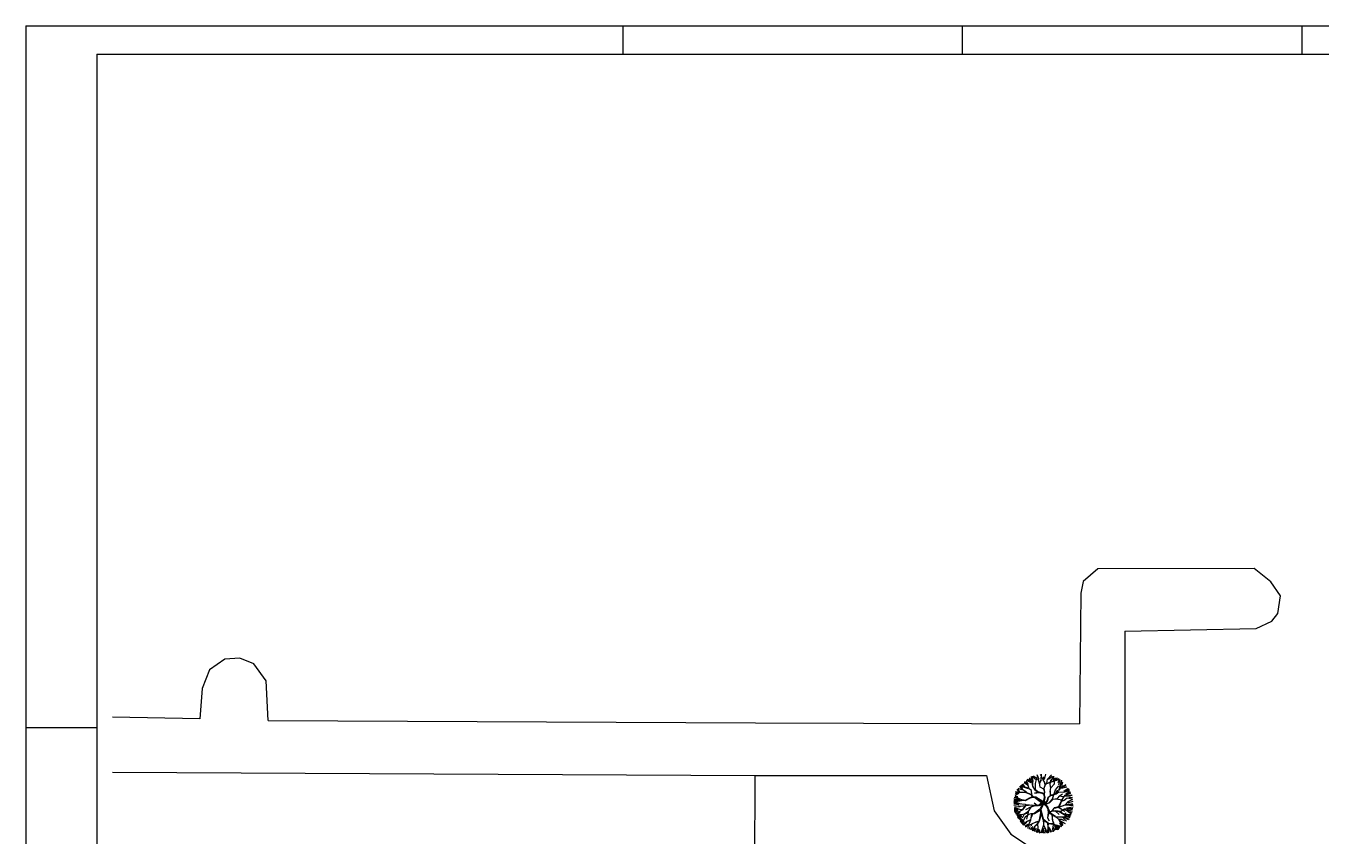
# Model space of a CAD drawing. Header units: metres. Extents: x 341 to 459, y 1341 to 1425.
# Drawn here: x 340.5 to 386.08, y 1396.62 to 1425.14 of the extents above; entities that cross this region are included whole.
import ezdxf
from ezdxf.enums import TextEntityAlignment as Align

# ---------------------------------------------------------------- set-up
doc = ezdxf.new("R2010")
doc.units = ezdxf.units.M
doc.linetypes.add('CONTINUO', pattern=[0])
for name, color, linetype in [('AVR', 3, 'CONTINUO'), ('BASE DE CONCRETO', 251, 'Continuous'), ('FRL2', 2, 'Continuous'), ('FRL6', 6, 'Continuous'), ('FRL7', 7, 'Continuous'), ('FRR120', 5, 'Continuous'), ('FRR175', 1, 'Continuous'), ('FRR80', 3, 'Continuous'), ('PASSEIO', 252, 'CONTINUO')]:
    doc.layers.add(name, color=color, linetype=linetype)
doc.styles.add('R120', font='simplex.shx', dxfattribs={"height": 3})
doc.styles.add('R140', font='simplex.shx', dxfattribs={"height": 3.5})
doc.styles.add('R80', font='simplex.shx', dxfattribs={"height": 2})

# ---------------------------------------------------------------- blocks, each defined once
blk = doc.blocks.new('A$C08C43EE7')
at = {"layer": 'AVR', "color": 252, "true_color": 0x939598}
for p, q in [((0.576, 2.622), (0.682, 2.454)), ((0.863, 2.548), (0.586, 2.639)), ((0.667, 2.697), (0.789, 2.622)), ((0.869, 2.561), (0.709, 2.761)), ((0.734, 2.761), (0.863, 2.594)), ((0.863, 2.594), (0.76, 2.787)), ((0.902, 2.574), (0.779, 2.8)), ((0.841, 2.819), (0.932, 2.606)), ((0.902, 2.826), (1.015, 2.674)), ((0.963, 2.871), (1.023, 2.803)), ((1.03, 2.697), (0.992, 2.774)), ((0.998, 2.445), (1.043, 2.761)), ((1.043, 2.761), (1.024, 2.903)), ((1.084, 2.902), (1.228, 2.674)), ((1.276, 2.632), (1.133, 2.928)), ((1.22, 2.939), (1.266, 2.773)), ((1.276, 2.832), (1.256, 2.96)), ((1.256, 2.491), (1.282, 2.651)), ((1.276, 2.96), (1.288, 2.839)), ((1.282, 2.651), (1.276, 2.832)), ((1.282, 2.599), (1.301, 2.967)), ((1.398, 2.749), (1.327, 2.96)), ((1.404, 2.754), (1.43, 2.98)), ((1.494, 2.561), (1.404, 2.754)), ((1.485, 2.742), (1.568, 2.978)), ((1.485, 2.97), (1.485, 2.742)), ((1.501, 2.561), (1.624, 2.98)), ((1.667, 2.947), (1.697, 2.781)), ((1.785, 2.742), (1.7, 2.973)), ((1.798, 2.484), (1.785, 2.742)), ((1.788, 2.841), (1.849, 2.947)), ((1.788, 2.939), (1.788, 2.841)), ((1.791, 2.749), (1.888, 2.922)), ((1.798, 2.523), (1.958, 2.645)), ((1.803, 2.484), (1.958, 2.639)), ((1.947, 2.894), (1.842, 2.72)), ((1.947, 2.682), (2.001, 2.871)), ((1.958, 2.639), (2.061, 2.864)), ((2.031, 2.705), (2.099, 2.826)), ((2.031, 2.636), (2.167, 2.788)), ((2.094, 2.516), (2.416, 2.664)), ((2.182, 2.629), (2.213, 2.765)), ((2.267, 2.561), (2.294, 2.735)), ((2.288, 2.531), (2.44, 2.614)), ((0.304, 2.008), (0.099, 2.031)), ((0.288, 1.871), (0.107, 1.985)), ((0.283, 2.027), (0.129, 2.09)), ((0.44, 2.068), (0.145, 2.129)), ((0.433, 2.099), (0.175, 2.189)), ((0.463, 2.148), (0.212, 2.258)), ((0.463, 2.155), (0.238, 2.265)), ((0.508, 2.155), (0.257, 2.29)), ((0.463, 2.027), (0.283, 2.027)), ((0.53, 2.174), (0.341, 2.371)), ((0.458, 2.02), (0.361, 1.949)), ((0.682, 2.334), (0.41, 2.485)), ((0.593, 2.271), (0.463, 2.341)), ((0.869, 2.148), (0.463, 2.148)), ((0.709, 1.884), (0.463, 2.027)), ((0.657, 1.878), (0.464, 2.02)), ((0.501, 2.531), (0.682, 2.334)), ((0.657, 2.439), (0.521, 2.587)), ((0.709, 2.271), (0.593, 2.271)), ((0.721, 2.278), (0.657, 2.439)), ((0.915, 1.852), (0.702, 2.039)), ((0.882, 2.155), (0.721, 2.278)), ((1.012, 2.491), (0.869, 2.561)), ((1.127, 1.994), (0.869, 2.148)), ((1.198, 1.917), (0.895, 2.123)), ((1.012, 2.503), (0.902, 2.574)), ((0.998, 2.445), (1.05, 2.278)), ((1.05, 2.329), (0.998, 2.445)), ((1.127, 2.496), (1.012, 2.503)), ((1.224, 2.478), (1.012, 2.491)), ((1.05, 2.278), (1.043, 2.058)), ((1.07, 2.045), (1.05, 2.329)), ((1.256, 2.491), (1.127, 2.496)), ((1.256, 1.91), (1.127, 1.994)), ((1.301, 2.193), (1.211, 2.355)), ((1.507, 2.252), (1.224, 2.478)), ((1.236, 1.936), (1.294, 2.187)), ((1.263, 1.929), (1.301, 2.193)), ((1.276, 2.509), (1.282, 2.464)), ((1.308, 2.433), (1.282, 2.599)), ((1.527, 2.258), (1.308, 2.433)), ((1.482, 2.296), (1.501, 2.554)), ((1.52, 2.271), (1.494, 2.561)), ((1.63, 1.774), (1.507, 2.252)), ((1.617, 1.962), (1.527, 2.258)), ((1.61, 2.007), (1.72, 2.368)), ((1.649, 1.936), (1.617, 1.962)), ((1.63, 1.968), (1.668, 2.123)), ((1.649, 1.949), (1.733, 2.393)), ((1.668, 1.826), (1.958, 1.994)), ((1.688, 1.756), (1.971, 1.981)), ((1.733, 2.393), (1.798, 2.484)), ((1.74, 2.374), (1.881, 2.419)), ((1.758, 2.413), (1.888, 2.426)), ((1.881, 2.419), (2.094, 2.516)), ((1.958, 1.994), (2.087, 2.007)), ((1.971, 1.981), (2.139, 1.994)), ((2.049, 2.007), (2.126, 2.181)), ((2.087, 2.007), (2.113, 2.09)), ((2.101, 2.523), (2.113, 2.606)), ((2.113, 2.09), (2.159, 2.296)), ((2.139, 1.994), (2.236, 2.032)), ((2.152, 2.31), (2.216, 2.491)), ((2.159, 2.296), (2.377, 2.4)), ((2.171, 2.336), (2.37, 2.393)), ((2.216, 2.491), (2.267, 2.561)), ((2.236, 2.032), (2.416, 2.168)), ((2.275, 1.91), (2.352, 2.265)), ((2.281, 1.904), (2.462, 2.02)), ((2.288, 1.949), (2.468, 2.026)), ((2.334, 2.425), (2.486, 2.576)), ((2.377, 2.4), (2.538, 2.568)), ((2.416, 2.168), (2.538, 2.381)), ((2.435, 2.464), (2.551, 2.548)), ((2.435, 2.451), (2.565, 2.523)), ((2.462, 2.02), (2.623, 2.04)), ((2.468, 2.02), (2.578, 2.214)), ((2.478, 2.379), (2.599, 2.485)), ((2.538, 2.381), (2.641, 2.458)), ((2.538, 2.303), (2.667, 2.409)), ((2.569, 2.28), (2.675, 2.356)), ((2.599, 2.228), (2.705, 2.303)), ((2.614, 2.099), (2.72, 2.265)), ((2.623, 2.04), (2.777, 2.246)), ((2.623, 2.04), (2.81, 2.207)), ((2.66, 2.023), (2.818, 2.129)), ((2.675, 1.909), (2.834, 2.083)), ((2.784, 1.955), (2.926, 1.962)), ((2.796, 1.97), (2.886, 2.031)), ((0, 1.562), (0.374, 1.55)), ((0.265, 1.44), (0.001, 1.356)), ((0.393, 1.55), (0.006, 1.582)), ((0.341, 1.697), (0.008, 1.652)), ((0.25, 1.381), (0.012, 1.265)), ((0.239, 1.736), (0.013, 1.71)), ((0.341, 1.53), (0.023, 1.478)), ((0.026, 1.736), (0.155, 1.743)), ((0.329, 1.724), (0.032, 1.775)), ((0.319, 1.78), (0.054, 1.871)), ((0.316, 1.833), (0.077, 1.943)), ((0.412, 1.549), (0.25, 1.381)), ((0.438, 1.743), (0.316, 1.833)), ((0.432, 1.743), (0.329, 1.724)), ((0.606, 1.356), (0.406, 1.053)), ((0.721, 1.659), (0.412, 1.549)), ((0.735, 1.659), (0.419, 1.865)), ((0.632, 1.859), (0.432, 1.743)), ((0.599, 1.369), (0.458, 1.305)), ((0.689, 1.64), (0.586, 1.362)), ((0.722, 1.633), (0.599, 1.369)), ((0.612, 1.749), (0.76, 1.672)), ((0.87, 1.833), (0.632, 1.859)), ((0.857, 1.852), (0.657, 1.878)), ((0.902, 1.839), (0.709, 1.884)), ((0.967, 1.704), (0.721, 1.659)), ((0.728, 1.64), (0.954, 1.691)), ((1.037, 1.839), (0.889, 1.839)), ((1.088, 1.865), (0.902, 1.839)), ((1.063, 1.859), (0.966, 1.704)), ((1.101, 1.865), (0.967, 1.704)), ((1.179, 1.433), (1.005, 1.253)), ((1.186, 1.427), (1.037, 1.253)), ((1.063, 1.253), (1.218, 1.433)), ((1.178, 1.917), (1.088, 1.865)), ((1.185, 1.891), (1.101, 1.865)), ((1.379, 1.511), (1.179, 1.433)), ((1.185, 1.891), (1.263, 1.711)), ((1.398, 1.485), (1.186, 1.427)), ((1.231, 1.846), (1.198, 1.917)), ((1.282, 1.684), (1.236, 1.904)), ((1.282, 1.337), (1.25, 1.169)), ((1.294, 1.704), (1.256, 1.91)), ((1.405, 1.491), (1.276, 1.672)), ((1.391, 1.536), (1.282, 1.684)), ((1.493, 1.485), (1.289, 1.305)), ((1.398, 1.562), (1.294, 1.704)), ((1.295, 1.33), (1.424, 1.504)), ((1.456, 1.491), (1.295, 1.33)), ((1.501, 1.485), (1.391, 1.536)), ((1.501, 1.485), (1.398, 1.562)), ((1.456, 1.44), (1.411, 1.182)), ((1.493, 1.485), (1.418, 1.169)), ((1.501, 1.375), (1.444, 1.175)), ((1.493, 1.485), (1.63, 1.774)), ((1.493, 1.485), (1.655, 1.756)), ((1.493, 1.485), (1.534, 1.375)), ((1.54, 1.523), (1.527, 1.485)), ((1.527, 1.485), (1.552, 1.381)), ((1.534, 1.375), (1.881, 1.155)), ((1.552, 1.381), (1.565, 1.485)), ((1.565, 1.562), (1.668, 1.736)), ((1.565, 1.485), (1.565, 1.562)), ((1.566, 1.504), (1.695, 1.588)), ((1.572, 1.479), (1.669, 1.556)), ((1.579, 1.465), (1.953, 1.175)), ((1.579, 1.433), (1.868, 1.214)), ((1.585, 1.368), (1.579, 1.433)), ((1.862, 1.188), (1.585, 1.368)), ((1.598, 1.453), (1.746, 1.575)), ((1.868, 1.214), (1.617, 1.375)), ((1.655, 1.756), (1.624, 1.929)), ((1.668, 1.756), (1.649, 1.936)), ((1.669, 1.556), (1.759, 1.588)), ((1.682, 1.787), (1.913, 1.942)), ((1.746, 1.575), (1.811, 1.575)), ((1.759, 1.588), (1.959, 1.588)), ((1.811, 1.575), (1.972, 1.459)), ((1.849, 1.556), (1.985, 1.582)), ((1.94, 1.588), (2.139, 1.665)), ((1.959, 1.588), (2.088, 1.562)), ((2.011, 1.588), (2.146, 1.665)), ((2.088, 1.562), (2.404, 1.588)), ((2.139, 1.665), (2.281, 1.904)), ((2.159, 1.665), (2.397, 1.788)), ((2.171, 1.207), (2.416, 1.35)), ((2.198, 1.562), (2.333, 1.556)), ((2.204, 1.2), (2.41, 1.33)), ((2.301, 1.575), (2.397, 1.524)), ((2.397, 1.524), (2.591, 1.511)), ((2.404, 1.588), (2.558, 1.795)), ((2.41, 1.33), (2.583, 1.298)), ((2.416, 1.35), (2.565, 1.317)), ((2.423, 1.594), (2.662, 1.62)), ((2.455, 1.607), (2.571, 1.807)), ((2.558, 1.795), (2.784, 1.955)), ((2.565, 1.317), (2.892, 1.35)), ((2.571, 1.795), (2.971, 1.749)), ((2.591, 1.511), (2.99, 1.44)), ((2.874, 1.375), (2.603, 1.323)), ((2.662, 1.62), (2.752, 1.614)), ((2.667, 1.515), (2.985, 1.485)), ((2.675, 1.644), (2.963, 1.659)), ((2.72, 1.758), (2.963, 1.697)), ((2.72, 1.478), (2.985, 1.394)), ((2.743, 1.538), (3, 1.569)), ((2.781, 1.864), (2.963, 1.932)), ((2.781, 1.857), (2.97, 1.857)), ((2.781, 1.803), (2.97, 1.811)), ((2.996, 1.362), (2.874, 1.375)), ((2.892, 1.35), (2.99, 1.317)), ((2.996, 1.343), (2.919, 1.355)), ((0.228, 1.175), (0.031, 1.152)), ((0.303, 1.195), (0.052, 1.234)), ((0.168, 1.079), (0.058, 1.053)), ((0.232, 1.079), (0.071, 1.034)), ((0.372, 1.061), (0.114, 0.947)), ((0.406, 1.053), (0.129, 0.886)), ((0.361, 1.092), (0.135, 1.085)), ((0.47, 0.905), (0.18, 0.815)), ((0.309, 0.827), (0.18, 0.801)), ((0.364, 0.985), (0.182, 0.848)), ((0.2, 0.776), (0.309, 0.827)), ((0.213, 0.75), (0.451, 0.892)), ((0.535, 1.117), (0.232, 1.079)), ((0.478, 0.848), (0.258, 0.705)), ((0.458, 1.305), (0.303, 1.195)), ((0.584, 0.697), (0.319, 0.629)), ((0.599, 0.674), (0.349, 0.568)), ((0.728, 0.886), (0.47, 0.905)), ((0.909, 1.24), (0.528, 1.285)), ((0.677, 1.092), (0.535, 1.117)), ((0.683, 1.085), (0.535, 0.989)), ((0.651, 0.698), (0.573, 0.318)), ((0.709, 0.789), (0.586, 0.292)), ((0.696, 0.795), (0.606, 0.634)), ((0.799, 1.227), (0.677, 1.092)), ((0.806, 0.827), (0.696, 0.795)), ((0.896, 0.789), (0.722, 0.589)), ((0.851, 0.982), (0.728, 0.886)), ((0.741, 0.879), (0.851, 0.956)), ((0.851, 0.956), (0.786, 0.827)), ((1.037, 1.253), (0.799, 1.227)), ((0.877, 0.976), (0.806, 0.827)), ((1.044, 1.06), (0.851, 0.982)), ((1.057, 1.046), (0.877, 0.976)), ((1.05, 1.246), (0.896, 0.789)), ((1.121, 0.692), (0.947, 0.486)), ((1.147, 1.072), (1.044, 1.06)), ((1.134, 1.034), (1.057, 1.046)), ((1.154, 0.879), (1.121, 0.692)), ((1.128, 0.705), (1.154, 0.518)), ((1.134, 1.072), (1.154, 0.879)), ((1.25, 1.169), (1.147, 1.079)), ((1.218, 1.131), (1.147, 1.072)), ((1.154, 0.853), (1.16, 1.066)), ((1.263, 1.156), (1.218, 1.131)), ((1.289, 1.305), (1.263, 1.156)), ((1.418, 1.169), (1.456, 1.008)), ((1.476, 0.737), (1.418, 0.576)), ((1.444, 1.001), (1.431, 0.905)), ((1.431, 0.905), (1.463, 0.724)), ((1.463, 0.982), (1.437, 0.911)), ((1.437, 0.911), (1.482, 0.75)), ((1.444, 1.175), (1.469, 1.021)), ((1.456, 1.008), (1.534, 0.963)), ((1.469, 1.021), (1.56, 0.976)), ((1.482, 0.75), (1.669, 0.66)), ((1.534, 0.963), (1.779, 0.892)), ((1.56, 0.976), (1.746, 0.918)), ((1.669, 0.66), (1.695, 0.447)), ((1.946, 0.963), (1.708, 0.93)), ((1.779, 0.918), (1.914, 0.808)), ((1.779, 0.892), (1.908, 0.789)), ((1.785, 0.918), (1.946, 0.963)), ((1.953, 1.175), (1.862, 1.188)), ((1.881, 1.155), (2.004, 1.149)), ((1.908, 0.789), (1.895, 0.466)), ((1.92, 0.801), (2.043, 0.608)), ((1.971, 1.175), (2.036, 1.175)), ((2.004, 1.149), (2.087, 1.046)), ((2.036, 1.175), (2.171, 1.207)), ((2.068, 1.137), (2.113, 1.046)), ((2.074, 1.137), (2.204, 1.2)), ((2.082, 1.04), (2.094, 0.827)), ((2.087, 1.046), (2.377, 0.917)), ((2.094, 0.827), (2.217, 0.731)), ((2.12, 0.827), (2.101, 1.034)), ((2.113, 1.046), (2.37, 0.937)), ((2.217, 0.731), (2.288, 0.505)), ((2.236, 0.711), (2.494, 0.641)), ((2.249, 0.731), (2.507, 0.647)), ((2.359, 0.911), (2.565, 0.769)), ((2.37, 0.937), (2.686, 0.898)), ((2.377, 0.917), (2.706, 0.924)), ((2.561, 0.735), (2.629, 0.553)), ((2.565, 0.769), (2.694, 0.602)), ((2.583, 1.298), (2.848, 1.188)), ((2.829, 1.169), (2.59, 1.285)), ((2.614, 0.788), (2.773, 0.72)), ((2.686, 0.898), (2.789, 0.736)), ((2.69, 1.295), (2.97, 1.288)), ((2.706, 0.924), (2.925, 0.994)), ((2.728, 0.894), (2.849, 0.773)), ((2.743, 0.97), (2.948, 1.068)), ((2.758, 1.25), (2.985, 1.243)), ((2.766, 0.91), (2.925, 0.91)), ((2.796, 1.144), (2.932, 1.106)), ((2.944, 1.137), (2.829, 1.169)), ((2.957, 1.155), (2.835, 1.182)), ((2.848, 1.188), (2.97, 1.182)), ((0.606, 0.634), (0.361, 0.518)), ((0.576, 0.568), (0.53, 0.386)), ((0.72, 0.531), (0.652, 0.265)), ((0.75, 0.417), (0.698, 0.25)), ((0.838, 0.299), (0.703, 0.215)), ((0.895, 0.288), (0.796, 0.189)), ((1.315, 0.447), (0.838, 0.299)), ((0.902, 0.28), (0.857, 0.166)), ((0.87, 0.312), (1.353, 0.486)), ((0.947, 0.486), (0.928, 0.202)), ((0.986, 0.311), (0.97, 0.099)), ((1.106, 0.348), (1.008, 0.106)), ((1.251, 0.257), (1.054, 0.091)), ((1.302, 0.254), (1.102, 0.034)), ((1.154, 0.518), (1.121, 0.279)), ((1.321, 0.447), (1.302, 0.254)), ((1.424, 0.563), (1.321, 0.447)), ((1.455, 0.265), (1.387, 0)), ((1.418, 0.576), (1.431, 0.415)), ((1.431, 0.415), (1.515, 0.279)), ((1.515, 0.279), (1.476, 0.131)), ((1.521, 0.279), (1.65, 0.009)), ((1.675, 0.441), (1.604, 0.286)), ((1.611, 0.273), (1.604, 0.002)), ((1.695, 0.447), (1.611, 0.273)), ((1.682, 0.499), (1.675, 0.441)), ((1.695, 0.447), (1.753, 0.299)), ((1.713, 0.273), (1.811, 0.038)), ((1.753, 0.299), (1.998, 0.092)), ((1.895, 0.466), (1.824, 0.137)), ((1.902, 0.265), (2.031, 0.121)), ((2.03, 0.582), (2.043, 0.382)), ((2.062, 0.105), (2.036, 0.37)), ((2.043, 0.608), (2.062, 0.415)), ((2.043, 0.382), (2.088, 0.112)), ((2.056, 0.415), (2.107, 0.112)), ((2.062, 0.415), (2.326, 0.26)), ((2.114, 0.439), (2.356, 0.318)), ((2.122, 0.334), (2.182, 0.182)), ((2.13, 0.334), (2.235, 0.243)), ((2.273, 0.477), (2.379, 0.356)), ((2.288, 0.505), (2.449, 0.382)), ((2.311, 0.545), (2.478, 0.432)), ((2.432, 0.636), (2.531, 0.485)), ((2.507, 0.647), (2.597, 0.511))]:
    blk.add_line(p, q, dxfattribs=at)
blk = doc.blocks.new('A0')
at = {"layer": 'FRL2'}
for p, q in [((210, 841), (210, 831)), ((329.5, 841), (329.5, 831)), ((449, 841), (449, 831)), ((0, 594), (25, 594))]:
    blk.add_line(p, q, dxfattribs=at)
at = {"layer": 'FRL6', "linetype": 'Continuous'}
for q in [(25, 10), (1179, 831)]:
    blk.add_line((25, 831), q, dxfattribs=at)
at = {"layer": 'FRL7', "linetype": 'Continuous'}
for q in [(0, 0), (1189, 841)]:
    blk.add_line((0, 841), q, dxfattribs=at)
at = {"layer": 'FRR120', "style": 'R120'}
for tag, p in [('FASE_DO_PROJETO', (1007, 46.29)), ('ÁREA_E/OU_SUBÁREA', (1007, 40.79)), ('TÍTULO_DO_DESENHO', (1007, 35.29)), ('SUBTÍTULO_1_DO_DESENHO', (1007, 29.79)), ('SUBTÍTULO_2_DO_DESENHO', (1007, 24.29))]:
    blk.add_attdef(tag, p, '', height=3, dxfattribs=at)
at = {"layer": 'FRR120', "style": 'R140', "width": 0.91}
for tag, p in [('ESCALA', (1019, 14.35)), ('REVISÃO', (1171.5, 14.59))]:
    blk.add_attdef(tag, text='', height=3.5, dxfattribs=at).set_placement(p, align=Align.MIDDLE)
for tag, p in [('NÚMERO_DA_CONTRATADA', (1035.72, 12.6)), ('NUMERO_VALE', (1100.89, 12.51))]:
    blk.add_attdef(tag, p, '', height=3.5, dxfattribs=at)
at = {"layer": 'FRR175', "style": 'R120'}
for tag, p in [('CLASSIFICAÇÃO', (1159.83, 67.73)), ('PROJETO', (1064.31, 53.89)), ('N_PROJ_SE', (1141.5, 53.89)), ('N_CONTRATO', (1144.87, 47.4))]:
    blk.add_attdef(tag, text='', height=3, dxfattribs=at).set_placement(p, align=Align.MIDDLE_CENTER)
at = {"layer": 'FRR80', "style": 'R80'}
for tag, p in [('8A_REV', (824, 77.07)), ('EMIS.', (834, 77.07)), ('PROJ.', (933.09, 77.07)), ('DES.', (945.15, 77.07)), ('VER.', (957.04, 77.07)), ('APR.', (969.19, 77.07)), ('AUT.', (981.1, 77.07)), ('7A_REV', (824, 71.37)), ('EMIS.', (834, 71.37)), ('PROJ.', (933.09, 71.37)), ('DES.', (945.15, 71.37)), ('VER.', (957.04, 71.37)), ('APR.', (969.19, 71.37)), ('AUT.', (981.1, 71.37)), ('6A_REV', (824, 65.67)), ('EMIS.', (834, 65.67)), ('PROJ.', (933.09, 65.67)), ('DES.', (945.15, 65.67)), ('VER.', (957.04, 65.67)), ('APR.', (969.19, 65.67)), ('AUT.', (981.1, 65.67)), ('5A_REV', (824, 59.97)), ('EMIS.', (834, 59.97)), ('PROJ.', (933.09, 59.97)), ('DES.', (945.15, 59.97)), ('VER.', (957.04, 59.97)), ('APR.', (969.19, 59.97)), ('AUT.', (981.1, 59.97)), ('4A_REV', (824, 54.27)), ('EMIS.', (834, 54.27)), ('PROJ.', (933.09, 54.27)), ('DES.', (945.15, 54.27)), ('VER.', (957.04, 54.27)), ('APR.', (969.19, 54.27)), ('AUT.', (981.1, 54.27)), ('3A_REV', (824, 48.57)), ('EMIS.', (834, 48.57)), ('PROJ.', (933.09, 48.57)), ('DES.', (945.15, 48.57)), ('VER.', (957.04, 48.57)), ('APR.', (969.19, 48.57)), ('AUT.', (981.1, 48.57)), ('2A_REV', (824, 42.87)), ('EMIS.', (834, 42.87)), ('PROJ.', (933.09, 42.87)), ('DES.', (945.15, 42.87)), ('VER.', (957.04, 42.87)), ('APR.', (969.19, 42.87)), ('AUT.', (981.1, 42.87)), ('1a_REV', (824, 37.17)), ('EMIS.', (834, 37.17)), ('PROJ.', (933.09, 37.17)), ('DES.', (945.15, 37.17)), ('VER.', (957.04, 37.17)), ('APR.', (969.19, 37.17)), ('AUT.', (981.1, 37.17))]:
    blk.add_attdef(tag, text='', height=2, dxfattribs=at).set_placement(p, align=Align.MIDDLE)
for p in [(840.61, 76.08), (840.61, 70.38), (840.61, 64.68), (840.61, 58.98), (840.61, 53.28), (840.61, 47.58), (840.61, 41.88), (840.61, 36.18)]:
    blk.add_attdef('DESCRIÇÃO_DA_REVISÃO', p, '', height=2, dxfattribs=at)
at = {"layer": 'FRR80', "style": 'R80', "width": 0.85}
for p in [(995.53, 76.9), (995.53, 71.2), (995.53, 65.5), (995.53, 59.8), (995.53, 54.1), (995.53, 48.4), (995.53, 42.7), (995.53, 37)]:
    blk.add_attdef('DATA', text='', height=2, dxfattribs=at).set_placement(p, align=Align.MIDDLE)

msp = doc.modelspace()

# ---------------------------------------------------------------- linework, layer by layer
at = {"layer": 'BASE DE CONCRETO', "color": 252, "true_color": 0x939598}
for p, q in [((378.218, 1406.029, -0.043), (377.705, 1405.587, -0.043)), ((383.725, 1406.041, -0.043), (378.218, 1406.029, -0.043)), ((384.306, 1405.575, -0.043), (383.725, 1406.041, -0.043)), ((377.705, 1405.587, -0.043), (377.619, 1405.17, -0.043)), ((384.653, 1405.075, -0.043), (384.306, 1405.575, -0.043)), ((377.619, 1405.17, -0.043), (377.578, 1400.567, -0.043)), ((384.555, 1404.455, -0.043), (384.653, 1405.075, -0.043)), ((383.786, 1403.929, -0.043), (384.339, 1404.189, -0.043)), ((384.339, 1404.189, -0.043), (384.555, 1404.455, -0.043)), ((379.169, 1403.832, -0.043), (383.786, 1403.929, -0.043)), ((379.169, 1403.832, -0.043), (379.169, 1387.12, -0.043)), ((347.501, 1402.844, -0.231), (346.96, 1402.476, -0.231)), ((348.032, 1402.883, -0.231), (347.501, 1402.844, -0.231)), ((348.526, 1402.685, -0.231), (348.032, 1402.883, -0.231)), ((346.96, 1402.476, -0.231), (346.707, 1401.82, -0.231)), ((348.957, 1402.086, -0.231), (348.526, 1402.685, -0.231)), ((349.03, 1400.692, -0.231), (348.957, 1402.086, -0.231)), ((346.707, 1401.82, -0.231), (346.626, 1400.749, -0.231)), ((346.626, 1400.749, -0.231), (343.548, 1400.812, -0.231)), ((349.03, 1400.692), (366.172, 1400.601, -0.267)), ((366.172, 1400.601, -0.267), (377.578, 1400.567, -0.043)), ((343.548, 1398.872, -0.02), (366.162, 1398.751, -0.262)), ((366.102, 1387.253, -0.231), (366.162, 1398.751, -0.262))]:
    msp.add_line(p, q, dxfattribs=at)
at = {"layer": 'PASSEIO', "color": 252, "true_color": 0x939598}
for p, q in [((366.162, 1398.751, -0.262), (374.302, 1398.751, -0.262)), ((374.302, 1398.751, -0.262), (374.576, 1397.504, -0.262)), ((374.576, 1397.504, -0.262), (375.154, 1396.685, -0.262)), ((375.154, 1396.685, -0.262), (376.264, 1395.963, -0.262))]:
    msp.add_line(p, q, dxfattribs=at)

# ---------------------------------------------------------------- block references
at = {"xscale": 0.09999999999999994, "yscale": 0.09999999999999994, "zscale": 0.09999999999999994}
msp.add_blockref('A0', (340.5, 1341.039), dxfattribs=at)
at = {"layer": 'AVR', "color": 252, "true_color": 0x939598, "xscale": 0.6981694024289027, "yscale": 0.6981694024289027, "zscale": 0.6981694024289027, "rotation": 180}
msp.add_blockref('A$C08C43EE7', (377.353, 1398.798), dxfattribs=at)

doc.saveas('drawing.dxf')
